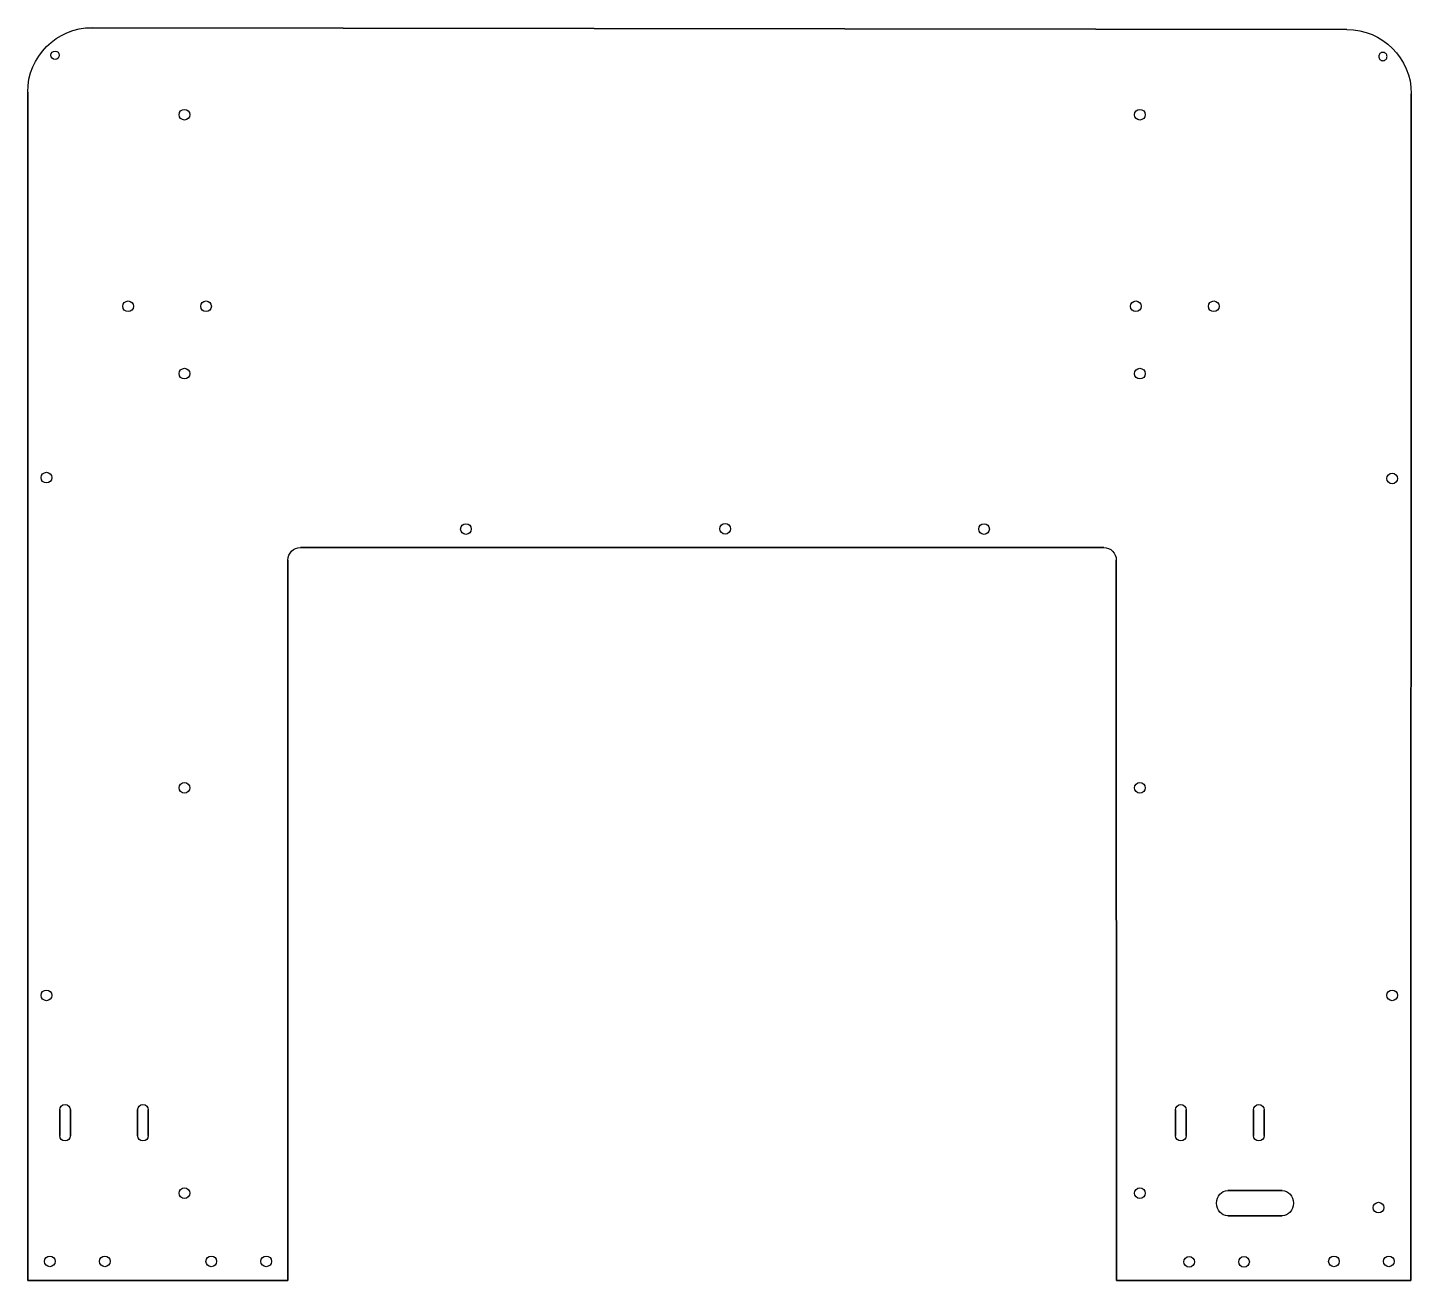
# Model space of a CAD drawing. Header units: millimetres. Extents: x 0 to 535, y 0 to 484.
import ezdxf

# ---------------------------------------------------------------- set-up
doc = ezdxf.new("R2010")
doc.units = ezdxf.units.MM
doc.layers.get('0').update_dxf_attribs({"linetype": 'CONTINUOUS'})

msp = doc.modelspace()

# ---------------------------------------------------------------- linework, layer by layer
for p, q in [((509.73, 483.43), (25.01, 484.14)), ((25.01, 484.14), (509.73, 483.43)), ((0.16, 459.28), (0.16, 0.27)), ((0.16, 0.27), (0.16, 459.28)), ((534.59, 458.57), (534.4, 0.27)), ((534.4, 0.27), (534.59, 458.57)), ((415.78, 283.36), (105.53, 283.35)), ((105.53, 283.35), (415.78, 283.36)), ((100.67, 278.49), (100.66, 0.27)), ((100.66, 0.27), (100.67, 278.49)), ((420.64, 278.5), (420.66, 0.27)), ((420.66, 0.27), (420.64, 278.5)), ((12.52, 66.16), (12.52, 56.16)), ((12.52, 56.16), (12.52, 66.16)), ((16.64, 56.16), (16.64, 66.16)), ((16.64, 66.16), (16.64, 56.16)), ((42.63, 66.16), (42.63, 56.16)), ((42.63, 56.16), (42.63, 66.16)), ((46.75, 66.16), (46.75, 56.16)), ((46.75, 56.16), (46.75, 66.16)), ((443.51, 56.16), (443.51, 66.16)), ((443.51, 66.16), (443.51, 56.16)), ((447.63, 66.16), (447.63, 56.16)), ((447.63, 56.16), (447.63, 66.16)), ((473.62, 66.16), (473.62, 56.16)), ((473.62, 56.16), (473.62, 66.16)), ((477.74, 66.16), (477.74, 56.16)), ((477.74, 56.16), (477.74, 66.16)), ((484.72, 34.94), (463.66, 34.94)), ((463.66, 34.94), (484.72, 34.94)), ((484.72, 25.24), (463.66, 25.24)), ((463.66, 25.24), (484.72, 25.24)), ((0.16, 0.27), (100.66, 0.27)), ((100.66, 0.27), (0.16, 0.27)), ((420.66, 0.27), (534.4, 0.27)), ((534.4, 0.27), (420.66, 0.27))]:
    msp.add_line(p, q)
for points in [[(0.16, 459.28), (0.16, 473.01), (11.29, 484.14), (25.01, 484.14)], [(509.73, 483.43), (523.46, 483.43), (534.59, 472.3), (534.59, 458.57)], [(9.15, 473.51), (9.15, 474.4), (9.87, 475.12), (10.76, 475.12)], [(10.76, 471.9), (9.87, 471.9), (9.15, 472.63), (9.15, 473.51)], [(10.76, 475.12), (11.65, 475.12), (12.37, 474.4), (12.37, 473.51)], [(12.37, 473.51), (12.37, 472.63), (11.65, 471.9), (10.76, 471.9)], [(522.47, 474.14), (522.16, 473.84), (521.99, 473.43), (521.99, 473)], [(521.99, 473), (521.99, 472.57), (522.16, 472.17), (522.47, 471.86)], [(523.6, 474.61), (523.18, 474.61), (522.77, 474.44), (522.47, 474.14)], [(522.47, 471.86), (522.77, 471.56), (523.18, 471.39), (523.6, 471.39)], [(524.74, 474.14), (524.44, 474.44), (524.03, 474.61), (523.6, 474.61)], [(523.6, 471.39), (524.03, 471.39), (524.44, 471.56), (524.74, 471.86)], [(525.21, 473), (525.21, 473.43), (525.04, 473.84), (524.74, 474.14)], [(524.74, 471.86), (525.04, 472.17), (525.21, 472.57), (525.21, 473)], [(58.64, 450.52), (58.64, 451.67), (59.55, 452.58), (60.7, 452.58)], [(60.7, 448.47), (59.55, 448.47), (58.64, 449.38), (58.64, 450.52)], [(60.7, 452.58), (61.85, 452.58), (62.76, 451.67), (62.76, 450.52)], [(62.76, 450.52), (62.76, 449.38), (61.85, 448.47), (60.7, 448.47)], [(427.69, 450.52), (427.69, 451.67), (428.6, 452.58), (429.75, 452.58)], [(429.75, 448.47), (428.6, 448.47), (427.69, 449.38), (427.69, 450.52)], [(429.75, 452.58), (430.9, 452.58), (431.81, 451.67), (431.81, 450.52)], [(431.81, 450.52), (431.81, 449.38), (430.9, 448.47), (429.75, 448.47)], [(36.89, 376.5), (36.89, 377.65), (37.8, 378.56), (38.95, 378.56)], [(38.95, 374.44), (37.8, 374.44), (36.89, 375.35), (36.89, 376.5)], [(38.95, 378.56), (40.1, 378.56), (41.01, 377.65), (41.01, 376.5)], [(41.01, 376.5), (41.01, 375.35), (40.1, 374.44), (38.95, 374.44)], [(66.99, 376.5), (66.99, 377.65), (67.9, 378.56), (69.05, 378.56)], [(69.05, 374.44), (67.9, 374.44), (66.99, 375.35), (66.99, 376.5)], [(69.05, 378.56), (70.2, 378.56), (71.11, 377.65), (71.11, 376.5)], [(71.11, 376.5), (71.11, 375.35), (70.2, 374.44), (69.05, 374.44)], [(426.13, 376.5), (426.13, 377.65), (427.04, 378.56), (428.19, 378.56)], [(428.19, 374.44), (427.04, 374.44), (426.13, 375.35), (426.13, 376.5)], [(428.19, 378.56), (429.33, 378.56), (430.25, 377.65), (430.25, 376.5)], [(430.25, 376.5), (430.25, 375.35), (429.33, 374.44), (428.19, 374.44)], [(456.23, 376.5), (456.23, 377.65), (457.14, 378.56), (458.29, 378.56)], [(458.29, 374.44), (457.14, 374.44), (456.23, 375.35), (456.23, 376.5)], [(458.29, 378.56), (459.43, 378.56), (460.35, 377.65), (460.35, 376.5)], [(460.35, 376.5), (460.35, 375.35), (459.43, 374.44), (458.29, 374.44)], [(58.64, 350.52), (58.64, 351.67), (59.55, 352.58), (60.7, 352.58)], [(60.7, 348.46), (59.55, 348.46), (58.64, 349.38), (58.64, 350.52)], [(60.7, 352.58), (61.85, 352.58), (62.76, 351.67), (62.76, 350.52)], [(62.76, 350.52), (62.76, 349.38), (61.85, 348.46), (60.7, 348.46)], [(427.69, 350.52), (427.69, 351.67), (428.6, 352.58), (429.75, 352.58)], [(429.75, 348.46), (428.6, 348.46), (427.69, 349.38), (427.69, 350.52)], [(429.75, 352.58), (430.9, 352.58), (431.81, 351.67), (431.81, 350.52)], [(431.81, 350.52), (431.81, 349.38), (430.9, 348.46), (429.75, 348.46)], [(5.34, 310.33), (5.34, 311.48), (6.25, 312.39), (7.4, 312.39)], [(7.4, 308.27), (6.25, 308.27), (5.34, 309.19), (5.34, 310.33)], [(7.4, 312.39), (8.55, 312.39), (9.46, 311.48), (9.46, 310.33)], [(9.46, 310.33), (9.46, 309.19), (8.55, 308.27), (7.4, 308.27)], [(525.14, 309.98), (525.14, 311.13), (526.05, 312.04), (527.2, 312.04)], [(527.2, 307.93), (526.05, 307.93), (525.14, 308.84), (525.14, 309.98)], [(527.2, 312.04), (528.35, 312.04), (529.26, 311.13), (529.26, 309.98)], [(529.26, 309.98), (529.26, 308.84), (528.35, 307.93), (527.2, 307.93)], [(167.39, 290.48), (167.39, 291.63), (168.3, 292.54), (169.45, 292.54)], [(169.45, 288.42), (168.3, 288.42), (167.39, 289.34), (167.39, 290.48)], [(169.45, 292.54), (170.6, 292.54), (171.51, 291.63), (171.51, 290.48)], [(171.51, 290.48), (171.51, 289.34), (170.6, 288.42), (169.45, 288.42)], [(267.49, 290.58), (267.49, 291.73), (268.4, 292.64), (269.55, 292.64)], [(269.55, 288.52), (268.4, 288.52), (267.49, 289.44), (267.49, 290.58)], [(269.55, 292.64), (270.7, 292.64), (271.61, 291.73), (271.61, 290.58)], [(271.61, 290.58), (271.61, 289.44), (270.7, 288.52), (269.55, 288.52)], [(367.49, 290.48), (367.49, 291.63), (368.4, 292.54), (369.55, 292.54)], [(369.55, 288.42), (368.4, 288.42), (367.49, 289.34), (367.49, 290.48)], [(369.55, 292.54), (370.7, 292.54), (371.61, 291.63), (371.61, 290.48)], [(371.61, 290.48), (371.61, 289.34), (370.7, 288.42), (369.55, 288.42)], [(100.67, 278.49), (100.67, 281.18), (102.85, 283.35), (105.53, 283.35)], [(415.78, 283.36), (418.46, 283.36), (420.64, 281.18), (420.64, 278.5)], [(58.64, 190.52), (58.64, 191.67), (59.55, 192.58), (60.7, 192.58)], [(60.7, 192.58), (61.85, 192.58), (62.76, 191.67), (62.76, 190.52)], [(427.69, 190.52), (427.69, 191.67), (428.6, 192.58), (429.75, 192.58)], [(429.75, 192.58), (430.9, 192.58), (431.81, 191.67), (431.81, 190.52)], [(60.7, 188.46), (59.55, 188.46), (58.64, 189.37), (58.64, 190.52)], [(62.76, 190.52), (62.76, 189.37), (61.85, 188.46), (60.7, 188.46)], [(429.75, 188.46), (428.6, 188.46), (427.69, 189.38), (427.69, 190.52)], [(431.81, 190.52), (431.81, 189.38), (430.9, 188.46), (429.75, 188.46)], [(5.34, 110.33), (5.34, 111.48), (6.25, 112.39), (7.4, 112.39)], [(7.4, 112.39), (8.55, 112.39), (9.46, 111.48), (9.46, 110.33)], [(525.14, 110.33), (525.14, 111.48), (526.05, 112.39), (527.2, 112.39)], [(527.2, 112.39), (528.35, 112.39), (529.26, 111.48), (529.26, 110.33)], [(7.4, 108.27), (6.25, 108.27), (5.34, 109.19), (5.34, 110.33)], [(9.46, 110.33), (9.46, 109.19), (8.55, 108.27), (7.4, 108.27)], [(527.2, 108.27), (526.05, 108.27), (525.14, 109.19), (525.14, 110.33)], [(529.26, 110.33), (529.26, 109.19), (528.35, 108.27), (527.2, 108.27)], [(12.52, 66.16), (12.52, 67.29), (13.44, 68.21), (14.58, 68.21)], [(14.58, 68.21), (15.72, 68.21), (16.64, 67.29), (16.64, 66.16)], [(42.63, 66.16), (42.63, 67.29), (43.55, 68.21), (44.69, 68.21)], [(44.69, 68.21), (45.83, 68.21), (46.75, 67.29), (46.75, 66.16)], [(443.51, 66.16), (443.51, 67.29), (444.44, 68.21), (445.57, 68.21)], [(445.57, 68.21), (446.71, 68.21), (447.63, 67.29), (447.63, 66.16)], [(473.62, 66.16), (473.62, 67.29), (474.55, 68.21), (475.68, 68.21)], [(475.68, 68.21), (476.82, 68.21), (477.74, 67.29), (477.74, 66.16)], [(14.58, 54.1), (13.44, 54.1), (12.52, 55.02), (12.52, 56.16)], [(16.64, 56.16), (16.64, 55.02), (15.72, 54.1), (14.58, 54.1)], [(44.69, 54.1), (43.55, 54.1), (42.63, 55.02), (42.63, 56.16)], [(46.75, 56.16), (46.75, 55.02), (45.83, 54.1), (44.69, 54.1)], [(445.57, 54.1), (444.44, 54.1), (443.51, 55.02), (443.51, 56.16)], [(447.63, 56.16), (447.63, 55.02), (446.71, 54.1), (445.57, 54.1)], [(475.68, 54.1), (474.55, 54.1), (473.62, 55.02), (473.62, 56.16)], [(477.74, 56.16), (477.74, 55.02), (476.82, 54.1), (475.68, 54.1)], [(58.64, 33.94), (58.64, 35.09), (59.55, 36), (60.7, 36)], [(60.7, 31.88), (59.55, 31.88), (58.64, 32.8), (58.64, 33.94)], [(60.7, 36), (61.85, 36), (62.76, 35.09), (62.76, 33.94)], [(62.76, 33.94), (62.76, 32.8), (61.85, 31.88), (60.7, 31.88)], [(427.69, 33.94), (427.69, 35.09), (428.6, 36), (429.75, 36)], [(429.75, 31.88), (428.6, 31.88), (427.69, 32.8), (427.69, 33.94)], [(429.75, 36), (430.9, 36), (431.81, 35.09), (431.81, 33.94)], [(431.81, 33.94), (431.81, 32.8), (430.9, 31.88), (429.75, 31.88)], [(459.33, 30.09), (459.33, 32.77), (461.27, 34.94), (463.66, 34.94)], [(484.72, 34.94), (487.11, 34.94), (489.05, 32.77), (489.05, 30.09)], [(463.66, 25.24), (461.27, 25.24), (459.33, 27.41), (459.33, 30.09)], [(489.05, 30.09), (489.05, 27.41), (487.11, 25.24), (484.72, 25.24)], [(519.84, 28.35), (519.84, 29.5), (520.75, 30.41), (521.9, 30.41)], [(521.9, 26.29), (520.75, 26.29), (519.84, 27.2), (519.84, 28.35)], [(521.9, 30.41), (523.05, 30.41), (523.96, 29.5), (523.96, 28.35)], [(523.96, 28.35), (523.96, 27.2), (523.05, 26.29), (521.9, 26.29)], [(6.66, 7.6), (6.66, 8.75), (7.57, 9.66), (8.72, 9.66)], [(8.72, 5.54), (7.57, 5.54), (6.66, 6.45), (6.66, 7.6)], [(8.72, 9.66), (9.87, 9.66), (10.78, 8.75), (10.78, 7.6)], [(10.78, 7.6), (10.78, 6.45), (9.87, 5.54), (8.72, 5.54)], [(27.88, 7.6), (27.88, 8.75), (28.79, 9.66), (29.94, 9.66)], [(29.94, 5.54), (28.79, 5.54), (27.88, 6.45), (27.88, 7.6)], [(29.94, 9.66), (31.09, 9.66), (32, 8.75), (32, 7.6)], [(32, 7.6), (32, 6.45), (31.09, 5.54), (29.94, 5.54)], [(69.02, 7.6), (69.02, 8.75), (69.93, 9.66), (71.08, 9.66)], [(71.08, 5.54), (69.93, 5.54), (69.02, 6.45), (69.02, 7.6)], [(71.08, 9.66), (72.23, 9.66), (73.14, 8.75), (73.14, 7.6)], [(73.14, 7.6), (73.14, 6.45), (72.23, 5.54), (71.08, 5.54)], [(90.24, 7.6), (90.24, 8.75), (91.15, 9.66), (92.3, 9.66)], [(92.3, 5.54), (91.15, 5.54), (90.24, 6.45), (90.24, 7.6)], [(92.3, 9.66), (93.45, 9.66), (94.36, 8.75), (94.36, 7.6)], [(94.36, 7.6), (94.36, 6.45), (93.45, 5.54), (92.3, 5.54)], [(446.71, 7.4), (446.71, 8.55), (447.62, 9.46), (448.77, 9.46)], [(448.77, 5.34), (447.62, 5.34), (446.71, 6.25), (446.71, 7.4)], [(448.77, 9.46), (449.92, 9.46), (450.83, 8.55), (450.83, 7.4)], [(450.83, 7.4), (450.83, 6.25), (449.92, 5.34), (448.77, 5.34)], [(467.93, 7.4), (467.93, 8.55), (468.84, 9.46), (469.99, 9.46)], [(469.99, 5.34), (468.84, 5.34), (467.93, 6.25), (467.93, 7.4)], [(469.99, 9.46), (471.14, 9.46), (472.05, 8.55), (472.05, 7.4)], [(472.05, 7.4), (472.05, 6.25), (471.14, 5.34), (469.99, 5.34)], [(502.64, 7.6), (502.64, 8.75), (503.55, 9.66), (504.7, 9.66)], [(504.7, 5.54), (503.55, 5.54), (502.64, 6.45), (502.64, 7.6)], [(504.7, 9.66), (505.85, 9.66), (506.76, 8.75), (506.76, 7.6)], [(506.76, 7.6), (506.76, 6.45), (505.85, 5.54), (504.7, 5.54)], [(523.86, 7.6), (523.86, 8.75), (524.77, 9.66), (525.92, 9.66)], [(525.92, 5.54), (524.77, 5.54), (523.86, 6.45), (523.86, 7.6)], [(525.92, 9.66), (527.07, 9.66), (527.98, 8.75), (527.98, 7.6)], [(527.98, 7.6), (527.98, 6.45), (527.07, 5.54), (525.92, 5.54)]]:
    msp.add_open_spline(points, degree=3)

doc.saveas('drawing.dxf')
